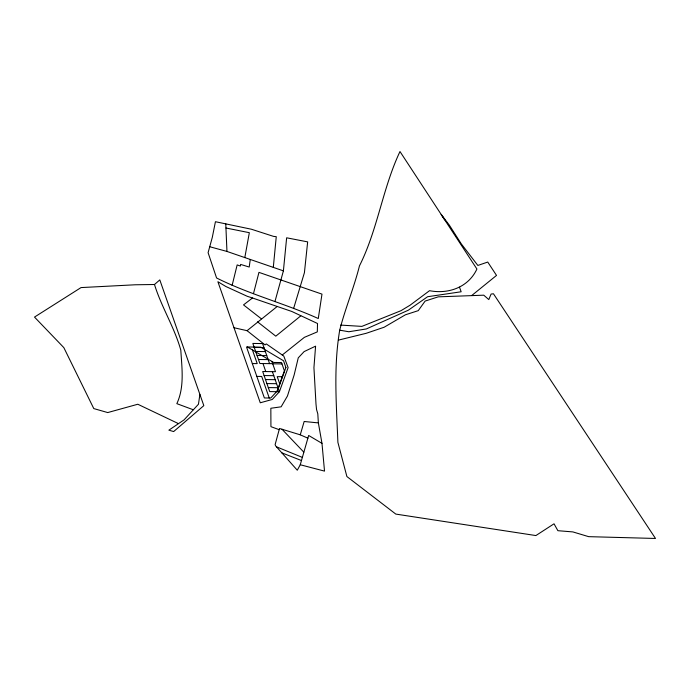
<?xml version="1.0" encoding="UTF-8"?>
<svg xmlns="http://www.w3.org/2000/svg" width="690" height="690" viewBox="0 0 690 690"><rect width="100%" height="100%" fill="white"/><g stroke="black" fill="none" stroke-linecap="round" stroke-linejoin="round"><path stroke-width="1.03" d="M273.3 267.384L276.267 236.679L273.533 236.377L251.41 229.235L215.435 221.714L212.296 237.395L208.095 252.678L216.574 277.975C249.263 294.371 284.987 303.497 318.28 318.53L321.98 294.13L258.957 272.369L253.472 293.647M274.948 301.565L283.4 270.86L286.643 237.8L307.654 241.88L304.419 272.688L293.681 308.24M338.445 340.11L366.226 333.296L384.149 327.233L405.401 314.804L418.252 310.647L425.126 301.073L438.219 296.847L483.759 295.182L488.796 299.581L491.09 294.061L493.454 293.768L655.5 538.467L588.656 536.656L572.864 531.912L557.891 530.696L554.027 523.805L535.897 535.561L395.801 514.085L346.889 476.531L337.893 442.342C336.444 404.97 333.399 367.27 339.704 330.165C345.224 308.49 354.022 287.652 359.464 265.883C377.723 229.537 382.622 188.197 399.984 151.533L476.919 269.031C468.467 287.256 448.552 294.38 429.525 290.688L410.084 305.204L400.916 310.724L361.87 326.387L340.662 325.094M250.272 259.466L249.211 267.039L240.612 264.417L240.387 266.021L237.162 264.917L232.099 285.479M199.91 394.387L198.453 404.237L184.058 419.882L168.86 430.163L173.656 431.561L203.826 405.634L159.804 279.916L154.482 284.504L135.266 284.78L81.032 287.583L34.5 317.081L63.842 347.639L93.788 408.584L107.726 412.568L137.802 404.245L178.4 423.6M244.812 257.586L249.34 232.694L225.949 228.002M300.262 464.75L308.654 435.468L321.98 443.351L324.524 471.115L300.262 464.75L297.287 470.218L275.569 445.8L275.129 444.567L279.51 428.473L300.262 434.829L307.93 438.202M300.262 434.829L304.169 421.487L318.366 422.91L321.98 443.351M277.052 391.204L284.409 370.858L281.503 362.561L273.663 362.457L247.417 346.984M233.996 327.741L247.072 330.683L277.207 306.472L291.818 311.475L317.521 323.507L317.314 331.89L304.359 337.35L282.27 354.996M471.779 295.493L496.524 275.413L487.744 262.053L477.851 265.443L461.343 243.958L449.38 225.207L441.203 214.443L444.748 219.877M300.805 315.839L275.802 336.168L257.543 321.842M277.207 306.472L252.48 297.985L243.518 304.902L261.294 318.754M254.256 347.45L263.951 347.57M255.662 351.46L265.357 351.589M257.068 355.479L266.763 355.6M258.474 359.49L268.169 359.611M272.671 363.665L259.88 363.509L252.851 343.439L262.545 343.56L269.574 363.63M252.324 363.552L257.215 363.613L252.445 349.985M272.723 363.803L281.977 363.923M264.098 375.55L273.783 375.671M256.827 376.395L261.708 376.455L269.255 398.018M282.288 376.714L277.216 376.654L279.726 383.812M265.503 379.56L275.189 379.681M266.909 383.58L276.595 383.7M268.307 387.59L278.001 387.711M339.704 330.165L348.829 331.752L366.312 328.957L408.325 310.207L427.628 296.717L461.161 291.767L459.497 287.161M209.864 246.77L226.958 251.436L283.4 270.86M252.48 297.985L247.262 296.303L225.828 286.488L217.885 281.71L260.268 402.779L272.265 399.467L279.407 391.722L288.118 367.606L283.771 356.04L266.288 343.905L265.029 344.888L247.072 330.683M279.157 429.672L270.929 426.662L270.842 408.264L281.132 406.815L287.445 396.026L294.147 374.963L298.261 357.843L304.135 351.581L315.589 346.164L313.933 367.684L315.994 404.073L316.555 409.558L317.805 413.845L318.366 422.91M193.234 409.739L176.838 403.659C184.644 386.943 181.875 368.029 180.815 350.201C174.501 327.422 161.469 307.154 154.482 284.504M281.839 452.856L301.366 460.497M276.474 446.818L302.324 457.375M281.994 429.232L303.807 452.148M271.877 361.396L275.483 371.694L262.692 371.531L269.712 391.601L279.407 391.73L272.377 371.66M262.976 363.544L265.788 371.574M225.768 223.793L226.958 251.436M285.902 367.503L277.518 390.704L270.756 398.035L264.373 397.957L246.52 346.975L260.734 347.148L283.547 360.767L285.902 367.503"/></g></svg>
